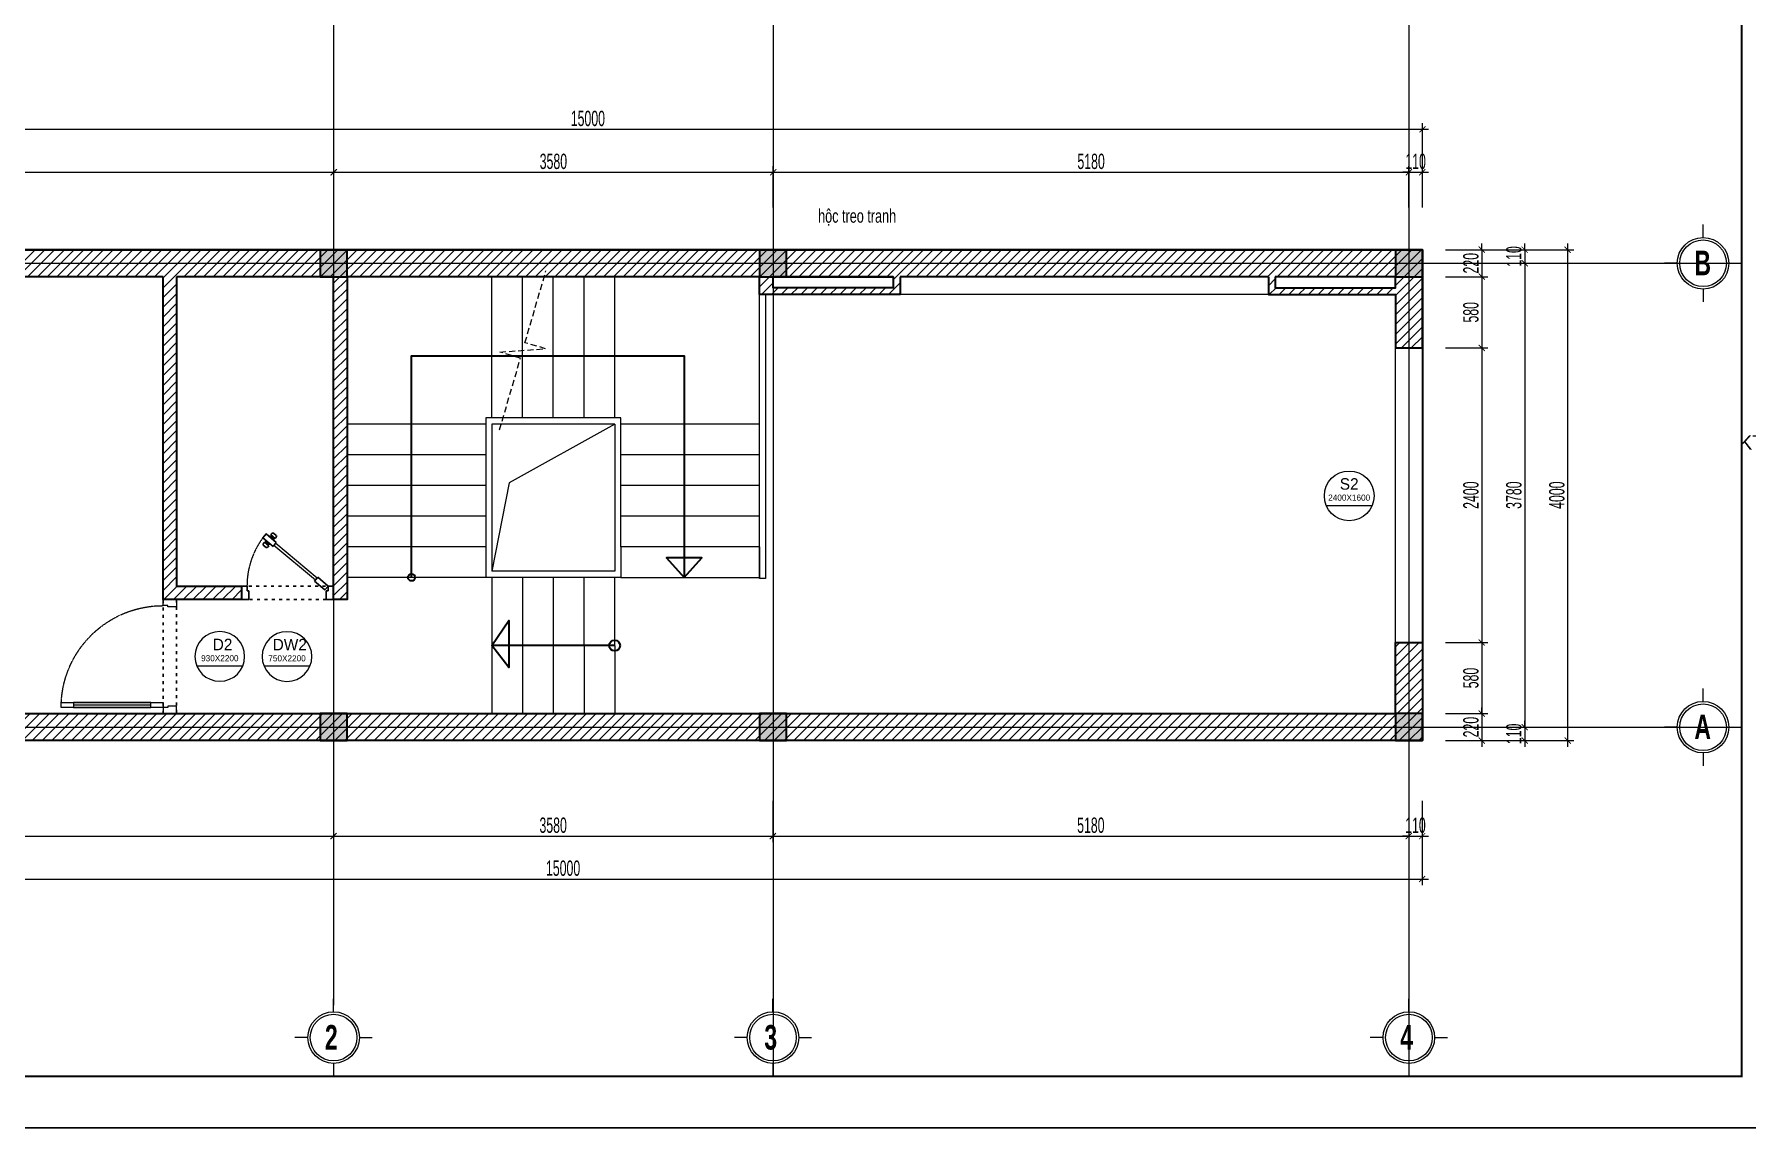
# Model space of a CAD drawing. Header units: millimetres. Extents: x 1336014 to 2939047, y -333549 to -60566.
# Drawn here: x 1379087 to 1393040, y -229935 to -221025 of the extents above; entities that cross this region are included whole.
import ezdxf
from ezdxf.enums import TextEntityAlignment as Align

# ---------------------------------------------------------------- set-up
doc = ezdxf.new("R2010")
doc.units = ezdxf.units.MM
doc.header["$MEASUREMENT"] = 0
for name, pattern in [('$1$HIDDEN', [0.375, 0.25, -0.125]), ('ACAD_ISO03W100', [30, 12, -18]), ('CENTER2', [1.125, 0.75, -0.125, 0.125, -0.125]), ('HIDDEN', [0.375, 0.25, -0.125])]:
    doc.linetypes.add(name, pattern=pattern)
for name, color, linetype, lineweight in [('01.Cut', 255, 'Continuous', 35), ('02.Thay', 145, 'Continuous', 15), ('04.Khuat', 250, 'HIDDEN', 18), ('05.Text', 253, 'Continuous', 18), ('06.betong', 2, 'Continuous', 35), ('08.Dim', 156, 'Continuous', 15), ('09.Hatch', 250, 'Continuous', 5), ('10.truc', 250, 'CENTER2', 20), ('11.Khung bo', 32, 'Continuous', 50), ('12.Khung', 36, 'Continuous', 25), ('12.Kinh', 158, 'Continuous', 9), ('14. Net cua', 34, 'Continuous', 20), ('Alliance-dim', 1, 'Continuous', 13), ('CCA - DOOR', 154, 'Continuous', 20), ('CUA', 76, 'Continuous', 20)]:
    doc.layers.add(name, color=color, linetype=linetype, lineweight=lineweight)
doc.layers.add('NET VUA', color=143, linetype='Continuous')
doc.layers.add('truc1', color=250, linetype='ACAD_ISO03W100')
doc.layers.add('Tpl_Bound', color=1, linetype='Continuous', plot=False)
doc.styles.add('AVANTHB', font='')
doc.styles.add('TT5_Text Dim', font='hoatbif.shx', dxfattribs={"width": 0.6})
doc.styles.add('VnAvantH', font='')
doc.styles.get('AVANTHB').set_extended_font_data('.VnAvantH', bold=True)
doc.styles.get('VnAvantH').set_extended_font_data('.VnAvantH')
doc.dimstyles.new('TT5_Dim 1-50', dxfattribs={"dimscale": 50, "dimtxt": 2.5, "dimasz": 1, "dimexe": 1, "dimexo": 0.5, "dimgap": 0.5, "dimtad": 1, "dimdec": 0, "dimzin": 0, "dimdsep": 46, "dimtxsty": 'TT5_Text Dim', "dimblk": 'ARCHTICK', "dimcen": 0, "dimdle": 1, "dimclrd": 256, "dimclre": 256, "dimclrt": 1, "dimadec": 0, "dimazin": 0, "dimtfac": 0.015, "dimtdec": 0, "dimtix": 1, "dimtmove": 2, "dimatfit": 3, "dimldrblk": 'DOT', "dimfxl": 1, "dimtolj": 1, "dimtzin": 0, "dimlwd": -1, "dimlwe": -1, "dimarcsym": 1})
pattern_1 = [(45, (835989.484, -202277.364), (-39.7747564, 39.7747564), [])]

# ---------------------------------------------------------------- blocks, each defined once
blk = doc.blocks.new('100')
at = {"layer": '11.Khung bo', "const_width": 26.7}
blk.add_lwpolyline([(1860913, -945240), (1860913, -916940), (1896063, -916940), (1896063, -945240)], close=True, dxfattribs=at)
blk.add_lwpolyline([(1860913, -945240), (1860913, -916940), (1896063, -916940), (1896063, -945240)], close=True, dxfattribs=at)
blk.add_lwpolyline([(1860913, -945240), (1860913, -916940), (1896063, -916940), (1896063, -945240)], close=True, dxfattribs=at)
at = {"layer": '12.Khung'}
blk.add_lwpolyline([(1901579, -945940), (1901579, -916240), (1859580, -916240), (1859580, -945940)], close=True, dxfattribs=at)
blk.add_lwpolyline([(1901579, -945940), (1901579, -916240), (1859580, -916240), (1859580, -945940)], close=True, dxfattribs=at)
blk.add_lwpolyline([(1901579, -945940), (1901579, -916240), (1859580, -916240), (1859580, -945940)], close=True, dxfattribs=at)
at = {"layer": '05.Text', "style": 'VnAvantH'}
blk.add_text('KTS.lª thÕ trinh', height=198, dxfattribs=at).set_placement((1898428, -936733), align=Align.RIGHT)
blk = doc.blocks.new('DFGFH')
h = blk.add_hatch(color=256)
h.dxf.hatch_style = 1
h.paths.add_polyline_path([(15438, 12137), (15658, 12137), (15658, 12357), (15438, 12357)])
blk.add_lwpolyline([(15438, 12137), (15658, 12137), (15658, 12357), (15438, 12357)], close=True)
blk = doc.blocks.new('DANHTRUC')
for p, q in [((980383, -947347), (980383, -947137)), ((979963, -947767), (979753, -947767)), ((980803, -947767), (981013, -947767)), ((980383, -948187), (980383, -948397))]:
    blk.add_line(p, q)
for radius in [420, 380]:
    blk.add_circle((980383, -947767), radius)
blk = doc.blocks.new('_ARCHTICK')
at = {"const_width": 0.15}
blk.add_lwpolyline([(-0.5, -0.5), (0.5, 0.5)], dxfattribs=at)
blk = doc.blocks.new('*D1764')
at = {"layer": '08.Dim', "transparency": 16777216}
for p, q in [((1375506, -227271), (1375506, -227609)), ((1381526, -227271), (1381526, -227609)), ((1375456, -227559), (1381576, -227559))]:
    blk.add_line(p, q, dxfattribs=at)
at = {"layer": 'Defpoints', "color": 0, "transparency": 16777216}
for p in [(1375506, -227246), (1381526, -227246), (1381526, -227559)]:
    blk.add_point(p, dxfattribs=at)
at = {"layer": '08.Dim', "transparency": 16777216, "xscale": 50, "yscale": 50, "zscale": 50, "rotation": 180}
blk.add_blockref('_ARCHTICK', (1375506, -227559), dxfattribs=at)
at = {"layer": '08.Dim', "transparency": 16777216, "xscale": 50, "yscale": 50, "zscale": 50}
blk.add_blockref('_ARCHTICK', (1381526, -227559), dxfattribs=at)
at = {"layer": '08.Dim', "color": 1, "transparency": 16777216, "insert": (1378516, -227471), "char_height": 125, "attachment_point": 5, "style": 'TT5_Text Dim'}
blk.add_mtext('\\A1;6020', dxfattribs=at)
blk = doc.blocks.new('_DOT')
blk.add_line((-0.5, 0), (-1, 0))
at = {"const_width": 0.5}
blk.add_lwpolyline([(-0.25, 0, 1), (0.25, 0, 1)], format="xyb", close=True, dxfattribs=at)
blk = doc.blocks.new('*D1765')
at = {"layer": '08.Dim', "transparency": 16777216}
for p, q in [((1381525, -227271), (1381525, -227609)), ((1385105, -227271), (1385105, -227609)), ((1381475, -227559), (1385155, -227559))]:
    blk.add_line(p, q, dxfattribs=at)
at = {"layer": 'Defpoints', "color": 0, "transparency": 16777216}
for p in [(1381525, -227246), (1385105, -227246), (1385105, -227559)]:
    blk.add_point(p, dxfattribs=at)
at = {"layer": '08.Dim', "transparency": 16777216, "xscale": 50, "yscale": 50, "zscale": 50, "rotation": 180}
blk.add_blockref('_ARCHTICK', (1381525, -227559), dxfattribs=at)
at = {"layer": '08.Dim', "transparency": 16777216, "xscale": 50, "yscale": 50, "zscale": 50}
blk.add_blockref('_ARCHTICK', (1385105, -227559), dxfattribs=at)
at = {"layer": '08.Dim', "color": 1, "transparency": 16777216, "insert": (1383315, -227471), "char_height": 125, "attachment_point": 5, "style": 'TT5_Text Dim'}
blk.add_mtext('\\A1;3580', dxfattribs=at)
blk = doc.blocks.new('*D1766')
at = {"layer": '08.Dim', "transparency": 16777216}
for p, q in [((1385106, -227271), (1385106, -227609)), ((1390286, -227271), (1390286, -227609)), ((1385056, -227559), (1390336, -227559))]:
    blk.add_line(p, q, dxfattribs=at)
at = {"layer": 'Defpoints', "color": 0, "transparency": 16777216}
for p in [(1385106, -227246), (1390286, -227246), (1390286, -227559)]:
    blk.add_point(p, dxfattribs=at)
at = {"layer": '08.Dim', "transparency": 16777216, "xscale": 50, "yscale": 50, "zscale": 50, "rotation": 180}
blk.add_blockref('_ARCHTICK', (1385106, -227559), dxfattribs=at)
at = {"layer": '08.Dim', "transparency": 16777216, "xscale": 50, "yscale": 50, "zscale": 50}
blk.add_blockref('_ARCHTICK', (1390286, -227559), dxfattribs=at)
at = {"layer": '08.Dim', "color": 1, "transparency": 16777216, "insert": (1387696, -227471), "char_height": 125, "attachment_point": 5, "style": 'TT5_Text Dim'}
blk.add_mtext('\\A1;5180', dxfattribs=at)
blk = doc.blocks.new('*D1767')
at = {"layer": '08.Dim', "transparency": 16777216}
for p, q in [((1390286, -227271), (1390286, -227609)), ((1390396, -227271), (1390396, -227609)), ((1390286, -227559), (1390236, -227559)), ((1390286, -227559), (1390396, -227559)), ((1390396, -227559), (1390446, -227559))]:
    blk.add_line(p, q, dxfattribs=at)
at = {"layer": 'Defpoints', "color": 0, "transparency": 16777216}
for p in [(1390286, -227246), (1390396, -227246), (1390396, -227559)]:
    blk.add_point(p, dxfattribs=at)
at = {"layer": '08.Dim', "transparency": 16777216, "xscale": 50, "yscale": 50, "zscale": 50}
blk.add_blockref('_ARCHTICK', (1390286, -227559), dxfattribs=at)
at = {"layer": '08.Dim', "transparency": 16777216, "xscale": 50, "yscale": 50, "zscale": 50, "rotation": 180}
blk.add_blockref('_ARCHTICK', (1390396, -227559), dxfattribs=at)
at = {"layer": '08.Dim', "color": 1, "transparency": 16777216, "insert": (1390341, -227471), "char_height": 125, "attachment_point": 5, "style": 'TT5_Text Dim'}
blk.add_mtext('\\A1;110', dxfattribs=at)
blk = doc.blocks.new('*D1768')
at = {"layer": '08.Dim', "transparency": 16777216}
for p, q in [((1375396, -227271), (1375396, -227959)), ((1390396, -227271), (1390396, -227959)), ((1375346, -227909), (1390446, -227909))]:
    blk.add_line(p, q, dxfattribs=at)
at = {"layer": 'Defpoints', "color": 0, "transparency": 16777216}
for p in [(1375396, -227246), (1390396, -227246), (1390396, -227909)]:
    blk.add_point(p, dxfattribs=at)
at = {"layer": '08.Dim', "transparency": 16777216, "xscale": 50, "yscale": 50, "zscale": 50, "rotation": 180}
blk.add_blockref('_ARCHTICK', (1375396, -227909), dxfattribs=at)
at = {"layer": '08.Dim', "transparency": 16777216, "xscale": 50, "yscale": 50, "zscale": 50}
blk.add_blockref('_ARCHTICK', (1390396, -227909), dxfattribs=at)
at = {"layer": '08.Dim', "color": 1, "transparency": 16777216, "insert": (1383396, -227821), "char_height": 125, "attachment_point": 5, "style": 'TT5_Text Dim'}
blk.add_mtext('\\A1;15000', dxfattribs=at)
blk = doc.blocks.new('*D1853')
at = {"layer": '08.Dim', "transparency": 16777216}
for p, q in [((1390586, -222781), (1391281, -222781)), ((1391231, -222781), (1391231, -222731)), ((1391231, -222781), (1391231, -222891)), ((1390586, -222891), (1391281, -222891)), ((1391231, -222891), (1391231, -222941))]:
    blk.add_line(p, q, dxfattribs=at)
at = {"layer": 'Defpoints', "color": 0, "transparency": 16777216}
for p in [(1390561, -222781), (1390561, -222891), (1391231, -222891)]:
    blk.add_point(p, dxfattribs=at)
at = {"layer": '08.Dim', "transparency": 16777216, "xscale": 50, "yscale": 50, "zscale": 50}
for p, rotation in [((1391231, -222781), 270), ((1391231, -222891), 90)]:
    blk.add_blockref('_ARCHTICK', p, dxfattribs=dict(at, rotation=rotation))
at = {"layer": '08.Dim', "color": 1, "transparency": 16777216, "insert": (1391143, -222836), "char_height": 125, "attachment_point": 5, "rotation": 90, "style": 'TT5_Text Dim'}
blk.add_mtext('\\A1;110', dxfattribs=at)
blk = doc.blocks.new('*D1854')
at = {"layer": '08.Dim', "transparency": 16777216}
for p, q in [((1390586, -222891), (1391281, -222891)), ((1391231, -222841), (1391231, -226721)), ((1390586, -226671), (1391281, -226671))]:
    blk.add_line(p, q, dxfattribs=at)
at = {"layer": 'Defpoints', "color": 0, "transparency": 16777216}
for p in [(1390561, -222891), (1390561, -226671), (1391231, -226671)]:
    blk.add_point(p, dxfattribs=at)
at = {"layer": '08.Dim', "transparency": 16777216, "xscale": 50, "yscale": 50, "zscale": 50}
for p, rotation in [((1391231, -222891), 90), ((1391231, -226671), 270)]:
    blk.add_blockref('_ARCHTICK', p, dxfattribs=dict(at, rotation=rotation))
at = {"layer": '08.Dim', "color": 1, "transparency": 16777216, "insert": (1391143, -224781), "char_height": 125, "attachment_point": 5, "rotation": 90, "style": 'TT5_Text Dim'}
blk.add_mtext('\\A1;3780', dxfattribs=at)
blk = doc.blocks.new('*D1855')
at = {"layer": '08.Dim', "transparency": 16777216}
for p, q in [((1390586, -226671), (1391281, -226671)), ((1391231, -226671), (1391231, -226621)), ((1391231, -226671), (1391231, -226781)), ((1390586, -226781), (1391281, -226781)), ((1391231, -226781), (1391231, -226831))]:
    blk.add_line(p, q, dxfattribs=at)
at = {"layer": 'Defpoints', "color": 0, "transparency": 16777216}
for p in [(1390561, -226671), (1390561, -226781), (1391231, -226781)]:
    blk.add_point(p, dxfattribs=at)
at = {"layer": '08.Dim', "transparency": 16777216, "xscale": 50, "yscale": 50, "zscale": 50}
for p, rotation in [((1391231, -226671), 270), ((1391231, -226781), 90)]:
    blk.add_blockref('_ARCHTICK', p, dxfattribs=dict(at, rotation=rotation))
at = {"layer": '08.Dim', "color": 1, "transparency": 16777216, "insert": (1391143, -226726), "char_height": 125, "attachment_point": 5, "rotation": 90, "style": 'TT5_Text Dim'}
blk.add_mtext('\\A1;110', dxfattribs=at)
blk = doc.blocks.new('*D1856')
at = {"layer": '08.Dim', "transparency": 16777216}
for p, q in [((1390586, -222781), (1391631, -222781)), ((1391581, -222731), (1391581, -226831)), ((1390586, -226781), (1391631, -226781))]:
    blk.add_line(p, q, dxfattribs=at)
at = {"layer": 'Defpoints', "color": 0, "transparency": 16777216}
for p in [(1390561, -222781), (1390561, -226781), (1391581, -226781)]:
    blk.add_point(p, dxfattribs=at)
at = {"layer": '08.Dim', "transparency": 16777216, "xscale": 50, "yscale": 50, "zscale": 50}
for p, rotation in [((1391581, -222781), 90), ((1391581, -226781), 270)]:
    blk.add_blockref('_ARCHTICK', p, dxfattribs=dict(at, rotation=rotation))
at = {"layer": '08.Dim', "color": 1, "transparency": 16777216, "insert": (1391493, -224781), "char_height": 125, "attachment_point": 5, "rotation": 90, "style": 'TT5_Text Dim'}
blk.add_mtext('\\A1;4000', dxfattribs=at)
blk = doc.blocks.new('*D1864')
at = {"layer": '08.Dim', "transparency": 16777216}
for p, q in [((1375508, -222437), (1375508, -222100)), ((1381528, -222437), (1381528, -222100)), ((1375458, -222150), (1381578, -222150))]:
    blk.add_line(p, q, dxfattribs=at)
at = {"layer": 'Defpoints', "color": 0, "transparency": 16777216}
for p in [(1381528, -222150), (1375508, -222462), (1381528, -222462)]:
    blk.add_point(p, dxfattribs=at)
at = {"layer": '08.Dim', "transparency": 16777216, "xscale": 50, "yscale": 50, "zscale": 50, "rotation": 180}
blk.add_blockref('_ARCHTICK', (1375508, -222150), dxfattribs=at)
at = {"layer": '08.Dim', "transparency": 16777216, "xscale": 50, "yscale": 50, "zscale": 50}
blk.add_blockref('_ARCHTICK', (1381528, -222150), dxfattribs=at)
at = {"layer": '08.Dim', "color": 1, "transparency": 16777216, "insert": (1378518, -222062), "char_height": 125, "attachment_point": 5, "style": 'TT5_Text Dim'}
blk.add_mtext('\\A1;6020', dxfattribs=at)
blk = doc.blocks.new('*D1865')
at = {"layer": '08.Dim', "transparency": 16777216}
for p, q in [((1381527, -222437), (1381527, -222100)), ((1385107, -222437), (1385107, -222100)), ((1381477, -222150), (1385157, -222150))]:
    blk.add_line(p, q, dxfattribs=at)
at = {"layer": 'Defpoints', "color": 0, "transparency": 16777216}
for p in [(1385107, -222150), (1381527, -222462), (1385107, -222462)]:
    blk.add_point(p, dxfattribs=at)
at = {"layer": '08.Dim', "transparency": 16777216, "xscale": 50, "yscale": 50, "zscale": 50, "rotation": 180}
blk.add_blockref('_ARCHTICK', (1381527, -222150), dxfattribs=at)
at = {"layer": '08.Dim', "transparency": 16777216, "xscale": 50, "yscale": 50, "zscale": 50}
blk.add_blockref('_ARCHTICK', (1385107, -222150), dxfattribs=at)
at = {"layer": '08.Dim', "color": 1, "transparency": 16777216, "insert": (1383317, -222062), "char_height": 125, "attachment_point": 5, "style": 'TT5_Text Dim'}
blk.add_mtext('\\A1;3580', dxfattribs=at)
blk = doc.blocks.new('*D1866')
at = {"layer": '08.Dim', "transparency": 16777216}
for p, q in [((1385108, -222437), (1385108, -222100)), ((1390288, -222437), (1390288, -222100)), ((1385058, -222150), (1390338, -222150))]:
    blk.add_line(p, q, dxfattribs=at)
at = {"layer": 'Defpoints', "color": 0, "transparency": 16777216}
for p in [(1390288, -222150), (1385108, -222462), (1390288, -222462)]:
    blk.add_point(p, dxfattribs=at)
at = {"layer": '08.Dim', "transparency": 16777216, "xscale": 50, "yscale": 50, "zscale": 50, "rotation": 180}
blk.add_blockref('_ARCHTICK', (1385108, -222150), dxfattribs=at)
at = {"layer": '08.Dim', "transparency": 16777216, "xscale": 50, "yscale": 50, "zscale": 50}
blk.add_blockref('_ARCHTICK', (1390288, -222150), dxfattribs=at)
at = {"layer": '08.Dim', "color": 1, "transparency": 16777216, "insert": (1387698, -222062), "char_height": 125, "attachment_point": 5, "style": 'TT5_Text Dim'}
blk.add_mtext('\\A1;5180', dxfattribs=at)
blk = doc.blocks.new('*D1868')
at = {"layer": '08.Dim', "transparency": 16777216}
for p, q in [((1390287, -222437), (1390287, -222100)), ((1390397, -222437), (1390397, -222100)), ((1390287, -222150), (1390237, -222150)), ((1390287, -222150), (1390397, -222150)), ((1390397, -222150), (1390447, -222150))]:
    blk.add_line(p, q, dxfattribs=at)
at = {"layer": 'Defpoints', "color": 0, "transparency": 16777216}
for p in [(1390397, -222150), (1390287, -222462), (1390397, -222462)]:
    blk.add_point(p, dxfattribs=at)
at = {"layer": '08.Dim', "transparency": 16777216, "xscale": 50, "yscale": 50, "zscale": 50}
blk.add_blockref('_ARCHTICK', (1390287, -222150), dxfattribs=at)
at = {"layer": '08.Dim', "transparency": 16777216, "xscale": 50, "yscale": 50, "zscale": 50, "rotation": 180}
blk.add_blockref('_ARCHTICK', (1390397, -222150), dxfattribs=at)
at = {"layer": '08.Dim', "color": 1, "transparency": 16777216, "insert": (1390342, -222062), "char_height": 125, "attachment_point": 5, "style": 'TT5_Text Dim'}
blk.add_mtext('\\A1;110', dxfattribs=at)
blk = doc.blocks.new('*D1869')
at = {"layer": '08.Dim', "transparency": 16777216}
for p, q in [((1375348, -221800), (1390448, -221800)), ((1375398, -222437), (1375398, -221750)), ((1390398, -222437), (1390398, -221750))]:
    blk.add_line(p, q, dxfattribs=at)
at = {"layer": 'Defpoints', "color": 0, "transparency": 16777216}
for p in [(1390398, -221800), (1375398, -222462), (1390398, -222462)]:
    blk.add_point(p, dxfattribs=at)
at = {"layer": '08.Dim', "transparency": 16777216, "xscale": 50, "yscale": 50, "zscale": 50, "rotation": 180}
blk.add_blockref('_ARCHTICK', (1375398, -221800), dxfattribs=at)
at = {"layer": '08.Dim', "transparency": 16777216, "xscale": 50, "yscale": 50, "zscale": 50}
blk.add_blockref('_ARCHTICK', (1390398, -221800), dxfattribs=at)
at = {"layer": '08.Dim', "color": 1, "transparency": 16777216, "insert": (1383598, -221712), "char_height": 125, "attachment_point": 5, "style": 'TT5_Text Dim'}
blk.add_mtext('\\A1;15000', dxfattribs=at)
blk = doc.blocks.new('*U19')
blk.add_line((-70, 100), (-70, 730))
for points in [[(-50, 0), (-50, 830), (-90, 830), (-90, 0)], [(-50, 100), (-90, 100), (-90, 730), (-50, 730)]]:
    blk.add_lwpolyline(points, close=True)
at = {"lineweight": 13}
for points in [[(-930, -110), (-870, -110), (-870, -40), (-880, -40), (-880, 0), (-930, 0)], [(0, -110), (-60, -110), (-60, -40), (-50, -40), (-50, 0), (0, 0)]]:
    blk.add_lwpolyline(points, close=True, dxfattribs=at)
at = {"linetype": 'HIDDEN'}
blk.add_arc((-50, 0), 830, 90, 180, dxfattribs=at)
blk = doc.blocks.new('dwc1')
at = {"layer": '04.Khuat'}
blk.add_arc((-110, -45), 661, 232.6174, 270, dxfattribs=at)
at = {"layer": '12.Kinh'}
for p, q in [((-174, -135), (-457, -472)), ((-157, -149), (-441, -486))]:
    blk.add_line(p, q, dxfattribs=at)
at = {"layer": 'NET VUA'}
for p, q in [((-110, 0), (0, 0)), ((0, -60), (0, 0)), ((-181, -129), (-150, -155)), ((-110, -45), (-110, 0)), ((-110, -45), (-70, -45)), ((-70, -60), (-70, -45)), ((-70, -60), (0, -60)), ((-542, -490), (-523, -467)), ((-528, -512), (-498, -477)), ((-524, -507), (-514, -515)), ((-514, -519), (-519, -528)), ((-519, -528), (-517, -530)), ((-516, -517), (-491, -488)), ((-516, -517), (-514, -519)), ((-503, -482), (-493, -490)), ((-491, -488), (-489, -490)), ((-489, -490), (-481, -483)), ((-485, -557), (-486, -556)), ((-476, -550), (-485, -557)), ((-481, -483), (-479, -485)), ((-474, -552), (-476, -550)), ((-474, -552), (-450, -523)), ((-463, -558), (-472, -550)), ((-467, -563), (-437, -528)), ((-464, -467), (-433, -492)), ((-452, -522), (-447, -512)), ((-450, -523), (-452, -522)), ((-442, -534), (-452, -525)), ((-447, -512), (-448, -510)), ((-443, -574), (-423, -550)), ((-70, -690), (0, -690)), ((-70, -690), (-70, -705)), ((0, -690), (0, -750)), ((-110, -705), (-110, -750)), ((-110, -705), (-70, -705)), ((-110, -750), (0, -750))]:
    blk.add_line(p, q, dxfattribs=at)
for points in [[(-181, -129), (-110, -45), (-79, -71), (-150, -155)], [(-433, -492), (-504, -577), (-535, -551), (-464, -467)]]:
    blk.add_lwpolyline(points, dxfattribs=at)
for centre, start, end in [((-518, -490), 179.9763, 246.0917), ((-518, -490), 33.8258, 99.9412), ((-447, -550), 359.9763, 66.0917), ((-447, -550), 213.8258, 279.9412)]:
    blk.add_arc(centre, 24, start, end, dxfattribs=at)
blk = doc.blocks.new('*D1782')
at = {"layer": '08.Dim', "transparency": 16777216}
for p, q in [((1390586, -222781), (1390931, -222781)), ((1390881, -222781), (1390881, -222731)), ((1390881, -222781), (1390881, -223001)), ((1390586, -223001), (1390931, -223001)), ((1390881, -223001), (1390881, -223051))]:
    blk.add_line(p, q, dxfattribs=at)
at = {"layer": 'Defpoints', "color": 0, "transparency": 16777216}
for p in [(1390561, -222781), (1390561, -223001), (1390881, -223001)]:
    blk.add_point(p, dxfattribs=at)
at = {"layer": '08.Dim', "transparency": 16777216, "xscale": 50, "yscale": 50, "zscale": 50}
for p, rotation in [((1390881, -222781), 270), ((1390881, -223001), 90)]:
    blk.add_blockref('_ARCHTICK', p, dxfattribs=dict(at, rotation=rotation))
at = {"layer": '08.Dim', "color": 1, "transparency": 16777216, "insert": (1390793, -222891), "char_height": 125, "attachment_point": 5, "rotation": 90, "style": 'TT5_Text Dim'}
blk.add_mtext('\\A1;220', dxfattribs=at)
blk = doc.blocks.new('*D1783')
at = {"layer": '08.Dim', "transparency": 16777216}
for p, q in [((1390881, -222951), (1390881, -223631)), ((1390586, -223001), (1390931, -223001)), ((1390586, -223581), (1390931, -223581))]:
    blk.add_line(p, q, dxfattribs=at)
at = {"layer": 'Defpoints', "color": 0, "transparency": 16777216}
for p in [(1390561, -223001), (1390561, -223581), (1390881, -223581)]:
    blk.add_point(p, dxfattribs=at)
at = {"layer": '08.Dim', "transparency": 16777216, "xscale": 50, "yscale": 50, "zscale": 50}
for p, rotation in [((1390881, -223001), 90), ((1390881, -223581), 270)]:
    blk.add_blockref('_ARCHTICK', p, dxfattribs=dict(at, rotation=rotation))
at = {"layer": '08.Dim', "color": 1, "transparency": 16777216, "insert": (1390793, -223291), "char_height": 125, "attachment_point": 5, "rotation": 90, "style": 'TT5_Text Dim'}
blk.add_mtext('\\A1;580', dxfattribs=at)
blk = doc.blocks.new('*D1784')
at = {"layer": '08.Dim', "transparency": 16777216}
for p, q in [((1390586, -223581), (1390931, -223581)), ((1390881, -223531), (1390881, -226031)), ((1390586, -225981), (1390931, -225981))]:
    blk.add_line(p, q, dxfattribs=at)
at = {"layer": 'Defpoints', "color": 0, "transparency": 16777216}
for p in [(1390561, -223581), (1390561, -225981), (1390881, -225981)]:
    blk.add_point(p, dxfattribs=at)
at = {"layer": '08.Dim', "transparency": 16777216, "xscale": 50, "yscale": 50, "zscale": 50}
for p, rotation in [((1390881, -223581), 90), ((1390881, -225981), 270)]:
    blk.add_blockref('_ARCHTICK', p, dxfattribs=dict(at, rotation=rotation))
at = {"layer": '08.Dim', "color": 1, "transparency": 16777216, "insert": (1390793, -224781), "char_height": 125, "attachment_point": 5, "rotation": 90, "style": 'TT5_Text Dim'}
blk.add_mtext('\\A1;2400', dxfattribs=at)
blk = doc.blocks.new('*D1785')
at = {"layer": '08.Dim', "transparency": 16777216}
for p, q in [((1390586, -225981), (1390931, -225981)), ((1390881, -225931), (1390881, -226611)), ((1390586, -226561), (1390931, -226561))]:
    blk.add_line(p, q, dxfattribs=at)
at = {"layer": 'Defpoints', "color": 0, "transparency": 16777216}
for p in [(1390561, -225981), (1390561, -226561), (1390881, -226561)]:
    blk.add_point(p, dxfattribs=at)
at = {"layer": '08.Dim', "transparency": 16777216, "xscale": 50, "yscale": 50, "zscale": 50}
for p, rotation in [((1390881, -225981), 90), ((1390881, -226561), 270)]:
    blk.add_blockref('_ARCHTICK', p, dxfattribs=dict(at, rotation=rotation))
at = {"layer": '08.Dim', "color": 1, "transparency": 16777216, "insert": (1390793, -226271), "char_height": 125, "attachment_point": 5, "rotation": 90, "style": 'TT5_Text Dim'}
blk.add_mtext('\\A1;580', dxfattribs=at)
blk = doc.blocks.new('*D1786')
at = {"layer": '08.Dim', "transparency": 16777216}
for p, q in [((1390586, -226561), (1390931, -226561)), ((1390881, -226561), (1390881, -226511)), ((1390881, -226561), (1390881, -226781)), ((1390586, -226781), (1390931, -226781)), ((1390881, -226781), (1390881, -226831))]:
    blk.add_line(p, q, dxfattribs=at)
at = {"layer": 'Defpoints', "color": 0, "transparency": 16777216}
for p in [(1390561, -226561), (1390561, -226781), (1390881, -226781)]:
    blk.add_point(p, dxfattribs=at)
at = {"layer": '08.Dim', "transparency": 16777216, "xscale": 50, "yscale": 50, "zscale": 50}
for p, rotation in [((1390881, -226561), 270), ((1390881, -226781), 90)]:
    blk.add_blockref('_ARCHTICK', p, dxfattribs=dict(at, rotation=rotation))
at = {"layer": '08.Dim', "color": 1, "transparency": 16777216, "insert": (1390793, -226671), "char_height": 125, "attachment_point": 5, "rotation": 90, "style": 'TT5_Text Dim'}
blk.add_mtext('\\A1;220', dxfattribs=at)
blk = doc.blocks.new('1111111111111')
at = {"layer": 'CUA'}
blk.add_line((-299, -126), (299, -126), dxfattribs=at)
blk.add_circle((0, 0), 324, dxfattribs=at)
at = {"layer": 'CUA', "style": 'VnAvantH'}
for tag, height, p in [('S1', 150, (2, 81)), ('1260X1200', 80, (18, -63)), ('+0.900', 80, (-10, -229))]:
    blk.add_attdef(tag, text='', height=height, dxfattribs=at).set_placement(p, align=Align.CENTER)

msp = doc.modelspace()

# ---------------------------------------------------------------- hatches: boundary and pattern name
at = {"layer": '09.Hatch', "ltscale": 50}
h = msp.add_hatch(dxfattribs=at)
h.set_pattern_fill('TUONGXAY', color=256, scale=450, style=0)
h.set_pattern_definition(pattern_1)
h.paths.add_polyline_path([(1375397.5, -222781.3), (1375397.5, -223001.3), (1375397.5, -223506.1), (1375617.5, -223506.1), (1375617.5, -223001.3), (1380136.5, -223001.3), (1380136.5, -225631.3), (1380776.5, -225631.3), (1380776.5, -225521.3), (1380246.5, -225521.3), (1380246.5, -223001.3), (1381526.5, -223001.3), (1381526.5, -225631.3), (1381636.5, -225631.3), (1381636.5, -223001.3), (1384996.5, -223001.3), (1384996.5, -223145.9), (1386141.5, -223145.9), (1386141.5, -223001.3), (1389142.5, -223001.3), (1389142.5, -223145.9), (1390177.5, -223145.9), (1390177.5, -223581.3), (1390397.5, -223581.3), (1390397.5, -222781.3)])
h.paths.add_polyline_path([(1385108.5, -223001.3), (1386086.5, -223001.3), (1386086.5, -223090.9), (1385108.5, -223090.9)], flags=16)
h.paths.add_polyline_path([(1389197.5, -223001.3), (1390177.5, -223001.3), (1390177.5, -223090.9), (1389197.5, -223090.9)], flags=16)
h = msp.add_hatch(dxfattribs=at)
h.set_pattern_fill('TUONGXAY', color=256, scale=450, style=0)
h.set_pattern_definition(pattern_1)
h.paths.add_polyline_path([(1390397.5, -225981.3), (1390177.5, -225981.3), (1390177.5, -226561.3), (1375397.5, -226561.3), (1375397.5, -226781.3), (1390397.5, -226781.3)])

# ---------------------------------------------------------------- linework, layer by layer
at = {"layer": '01.Cut'}
for points in [[(1374497.5, -222781.3), (1390397.5, -222781.3), (1390397.5, -226781.3), (1374497.5, -226781.3)], [(1385108.5, -223001.3), (1386086.5, -223001.3), (1386086.5, -223090.9), (1385108.5, -223090.9)]]:
    msp.add_lwpolyline(points, close=True, dxfattribs=at)
for points in [[(1390397.5, -222781.3), (1375397.5, -222781.3), (1375397.5, -223001.3)], [(1390397.5, -223581.3), (1390397.5, -222781.3)], [(1380136.5, -223001.3), (1375617.5, -223001.3), (1375617.5, -223001.3)], [(1380136.5, -225631.3), (1380136.5, -223001.3)], [(1381526.5, -223001.3), (1380246.5, -223001.3)], [(1380246.5, -223001.3), (1380246.5, -225521.3), (1380776.5, -225521.3)], [(1381636.5, -223001.3), (1381636.5, -225631.3), (1381526.5, -225631.3), (1381526.5, -223001.3)], [(1384996.5, -223001.3), (1381636.5, -223001.3)], [(1386141.5, -223001.3), (1386141.5, -223145.9), (1384996.5, -223145.9), (1384996.5, -223001.3)], [(1386086.5, -223001.3), (1385108.5, -223001.3)], [(1389142.5, -223001.3), (1386141.5, -223001.3)], [(1389142.5, -223001.3), (1389142.5, -223145.9), (1390177.5, -223145.9)], [(1389197.5, -223001.3), (1389197.5, -223090.9), (1390177.5, -223090.9), (1390177.5, -223001.3), (1389197.5, -223001.3)], [(1386141.5, -223145.9), (1385108.5, -223145.9)], [(1389142.5, -223145.9), (1390177.5, -223145.9), (1390177.5, -223581.3)], [(1382161.5, -225451.3), (1382161.5, -223646), (1384382.6, -223646), (1384382.6, -225451.3), (1384527.6, -225291.7), (1384238.8, -225291.7), (1384382.6, -225451.3)], [(1390177.5, -223581.3), (1390397.5, -223581.3)], [(1380776.5, -225521.3), (1380776.5, -225631.3)], [(1380776.5, -225631.3), (1380136.5, -225631.3)], [(1383816.1, -226006.3), (1382816.1, -226007.1), (1382953.5, -225802.6), (1382953.5, -226184.1), (1382816.1, -226007.1)], [(1390397.5, -225981.3), (1390397.5, -226781.3), (1375397.5, -226781.3), (1375397.5, -226561.3), (1390177.5, -226561.3), (1390177.5, -225981.3)], [(1390177.5, -225981.3), (1390397.5, -225981.3)]]:
    msp.add_lwpolyline(points, dxfattribs=at)
for centre, radius in [((1382161.5, -225451.3), 28.9), ((1383816.1, -226006.3), 44.3)]:
    msp.add_circle(centre, radius, dxfattribs=at)
at = {"layer": '02.Thay'}
for p, q in [((1381526.5, -225521.3), (1381526.5, -223001.3)), ((1381636.5, -225631.3), (1381636.5, -223001.3)), ((1382816.5, -224151.3), (1382816.5, -223001.3)), ((1383066.5, -224151.3), (1383066.5, -223001.3)), ((1383316.5, -224151.3), (1383316.5, -223001.3)), ((1383566.5, -224151.3), (1383566.5, -223001.3)), ((1383816.5, -224151.3), (1383816.5, -223001.3)), ((1384996.5, -225201.3), (1384996.5, -223001.3)), ((1382816.5, -224201.3), (1382816.5, -225401.3)), ((1382816.5, -224201.3), (1382816.5, -225401.3))]:
    msp.add_line(p, q, dxfattribs=at)
for points in [[(1386141.5, -223001.3), (1389142.5, -223001.3), (1389142.5, -223145.9), (1386141.5, -223145.9)], [(1384996.5, -223145.9), (1385046.5, -223145.9), (1385046.5, -225459.6), (1384996.5, -225459.6)], [(1390177.5, -223581.3), (1390397.5, -223581.3), (1390397.5, -225981.3), (1390177.5, -225981.3)]]:
    msp.add_lwpolyline(points, close=True, dxfattribs=at)
for points in [[(1382766.5, -224201.3), (1381636.5, -224201.3)], [(1383866.5, -225201.3), (1383866.5, -224151.3), (1382766.5, -224151.3), (1382766.5, -225451.3)], [(1383816.5, -224201.3), (1382816.5, -224201.3)], [(1383816.5, -224201.3), (1382956.5, -224680.2), (1382816.5, -225401.3)], [(1383816.5, -224201.3), (1383816.5, -225201.3)], [(1384996.5, -224201.3), (1383866.5, -224201.3)], [(1382766.5, -224451.3), (1381636.5, -224451.3)], [(1382766.5, -224451.3), (1381636.5, -224451.3)], [(1384996.5, -224451.3), (1383866.5, -224451.3)], [(1384996.5, -224451.3), (1383866.5, -224451.3)], [(1382766.5, -224701.3), (1381636.5, -224701.3)], [(1382766.5, -224701.3), (1381636.5, -224701.3)], [(1384996.5, -224701.3), (1383866.5, -224701.3)], [(1384996.5, -224701.3), (1383866.5, -224701.3)], [(1382766.5, -224951.3), (1381636.5, -224951.3)], [(1382766.5, -224951.3), (1381636.5, -224951.3)], [(1384996.5, -224951.3), (1383866.5, -224951.3)], [(1384996.5, -224951.3), (1383866.5, -224951.3)], [(1382766.5, -225201.3), (1381636.5, -225201.3)], [(1382766.5, -225201.3), (1381636.5, -225201.3)], [(1383866.5, -225201.3), (1383866.5, -225451.3), (1382816.5, -225451.3)], [(1383816.5, -225201.3), (1383816.5, -225401.3), (1382816.5, -225401.3)], [(1384996.5, -225201.3), (1383866.5, -225201.3)], [(1384996.5, -225201.3), (1383866.5, -225201.3)], [(1384996.5, -225201.3), (1384996.5, -225451.3)], [(1382816.5, -225451.3), (1381636.5, -225451.3)], [(1382816.5, -225451.3), (1381636.5, -225451.3)], [(1382815.7, -225451.3), (1382816.5, -226561.7)], [(1383065.7, -225451.3), (1383066.5, -226561.6)], [(1383315.7, -225451.3), (1383316.5, -226561.5)], [(1383565.7, -225451.3), (1383566.5, -226561.4)], [(1383815.7, -225451.3), (1383816.5, -226561.3)], [(1383866.5, -225451.3), (1384996.5, -225451.3)], [(1380776.5, -225521.3), (1380776.5, -225631.3)], [(1381526.5, -225631.3), (1381636.5, -225631.3)]]:
    msp.add_lwpolyline(points, dxfattribs=at)
at = {"layer": '10.truc'}
for p, q in [((1381526.5, -212535.5), (1381526.5, -228937.8)), ((1385106.5, -212535.5), (1385106.5, -229515.3)), ((1390287.5, -212535.5), (1390287.5, -229515.3)), ((1372209.5, -222891.3), (1392999.3, -222891.3)), ((1372209.5, -226671.3), (1392999.3, -226671.3))]:
    msp.add_line(p, q, dxfattribs=at)
at = {"layer": 'Alliance-dim', "linetype": '$1$HIDDEN', "ltscale": 200}
msp.add_lwpolyline([(1382878.2, -224249.3), (1383048.9, -223664), (1382880.6, -223614.9), (1383253.6, -223587.7), (1383085.4, -223538.7), (1383256.1, -222953.3)], dxfattribs=at)
at = {"layer": 'Tpl_Bound', "color": 1}
msp.add_lwpolyline([(1371109.5, -229935.3), (1371109.5, -212115.5), (1396309.3, -212115.5), (1396309.3, -229935.3)], close=True, dxfattribs=at)
at = {"layer": 'truc1', "ltscale": 2}
for points in [[(1380776.5, -225521.3), (1381526.5, -225521.3), (1381526.5, -225631.3), (1380776.5, -225631.3)], [(1380136.5, -225631.3), (1380246.5, -225631.3), (1380246.5, -226561.3), (1380136.5, -226561.3)]]:
    msp.add_lwpolyline(points, close=True, dxfattribs=at)

# ---------------------------------------------------------------- block references
at = {"layer": '01.Cut', "rotation": 270}
msp.add_blockref('dwc1', (1381526.5, -225631.3), dxfattribs=at)
at = {"layer": '05.Text'}
for name, p, xscale, yscale, zscale in [('100', (255361.7, 337628.6), 0.6, 0.6, 0.6), ('DANHTRUC', (902492.6, 250992), 0.5, 0.5, 0.5), ('DANHTRUC', (902492.6, 247212), 0.5, 0.5, 0.5), ('DANHTRUC', (891334.8, 244682.9), 0.5, 0.5, 0.5), ('DANHTRUC', (894914.8, 244682.9), 0.5, 0.5, 0.5), ('DANHTRUC', (900095.8, 244682.9), 0.5, 0.5, 0.5)]:
    msp.add_blockref(name, p, dxfattribs=dict(at, xscale=xscale, yscale=yscale, zscale=zscale))
at = {"layer": '06.betong'}
for p in [(1365978.4, -235138.1), (1369558.4, -235138.1), (1374739.4, -235138.1), (1365978.4, -238918.1), (1369558.4, -238918.1), (1374739.4, -238918.1)]:
    msp.add_blockref('DFGFH', p, dxfattribs=at)
at = {"layer": '14. Net cua', "ltscale": 100, "xscale": -1, "rotation": 90}
msp.add_blockref('*U19', (1380136.5, -226561.3), dxfattribs=at)
at = {"layer": 'CCA - DOOR', "ltscale": 100}
ref = msp.add_blockref('1111111111111', (1389801, -224786.7), dxfattribs=dict(at, xscale=0.6250000000000012, yscale=0.6250000000000012, zscale=0.6250000000000012))
ref.add_attrib('S1', 'S2', dxfattribs={"layer": 'CUA', "height": 93.75, "style": 'VnAvantH'}).set_placement((1389801, -224736.3), align=Align.CENTER)
ref.add_attrib('1260X1200', '2400X1600', dxfattribs={"layer": 'CUA', "height": 50, "style": 'VnAvantH'}).set_placement((1389801, -224826), align=Align.CENTER)
ref = msp.add_blockref('1111111111111', (1380598.9, -226095), dxfattribs=dict(at, xscale=-0.6250000000000012, yscale=0.6250000000000012, zscale=0.6250000000000012, rotation=359.9999999999519))
ref.add_attrib('S1', 'D2', dxfattribs={"layer": 'CUA', "height": 93.75, "rotation": 360, "style": 'VnAvantH'}).set_placement((1380621.5, -226044.6), align=Align.CENTER)
ref.add_attrib('1260X1200', '930X2200', dxfattribs={"layer": 'CUA', "height": 50, "rotation": 360, "style": 'VnAvantH'}).set_placement((1380599.1, -226134.3), align=Align.CENTER)
ref = msp.add_blockref('1111111111111', (1381146.5, -226096), dxfattribs=dict(at, xscale=-0.6250000000000012, yscale=0.6250000000000012, zscale=0.6250000000000012, rotation=359.9999999999519))
ref.add_attrib('S1', 'DW2', dxfattribs={"layer": 'CUA', "height": 93.75, "rotation": 360, "style": 'VnAvantH'}).set_placement((1381169.1, -226045.6), align=Align.CENTER)
ref.add_attrib('1260X1200', '750X2200', dxfattribs={"layer": 'CUA', "height": 50, "rotation": 360, "style": 'VnAvantH'}).set_placement((1381146.7, -226135.3), align=Align.CENTER)

# ---------------------------------------------------------------- texts
at = {"layer": '05.Text', "width": 0.7}
for s, height, style, p in [('héc treo tranh ', 110, 'TT5_Text Dim', (1385474.1, -222560.9)), ('B', 200, 'AVANTHB', (1392613.5, -222989)), ('A', 200, 'AVANTHB', (1392613.5, -226769)), ('2', 200, 'AVANTHB', (1381455.7, -229298)), ('3', 200, 'AVANTHB', (1385035.7, -229298)), ('4', 200, 'AVANTHB', (1390216.7, -229298))]:
    msp.add_text(s, height=height, dxfattribs=dict(at, style=style)).set_placement(p)

# ---------------------------------------------------------------- dimensions: what is measured, and where the dimension line sits
at = {"layer": '08.Dim'}
for base, p1, p2, picture, middle in [((1390398.5, -221799.6), (1375398.5, -222462.1), (1390398.5, -222462.1), '*D1869', (1383598.5, -221712.1)), ((1390396.5, -227908.9), (1375396.5, -227246.4), (1390396.5, -227246.4), '*D1768', (1383396.5, -227821.4))]:
    dim = msp.add_linear_dim(base=base, p1=p1, p2=p2, dimstyle='TT5_Dim 1-50', dxfattribs=at)
    dim.commit()
    dim.dimension.update_dxf_attribs({"geometry": picture, "text_midpoint": middle, "dimtype": 160})
for base, p1, p2, picture, middle in [((1381528.5, -222149.6), (1375508.5, -222462.1), (1381528.5, -222462.1), '*D1864', (1378518.5, -222062.1)), ((1385107.5, -222149.6), (1381527.5, -222462.1), (1385107.5, -222462.1), '*D1865', (1383317.5, -222062.1)), ((1390288.5, -222149.6), (1385108.5, -222462.1), (1390288.5, -222462.1), '*D1866', (1387698.5, -222062.1)), ((1390397.5, -222149.6), (1390287.5, -222462.1), (1390397.5, -222462.1), '*D1868', (1390342.5, -222062.1)), ((1381526.5, -227558.9), (1375506.5, -227246.4), (1381526.5, -227246.4), '*D1764', (1378516.5, -227471.4)), ((1385105.5, -227558.9), (1381525.5, -227246.4), (1385105.5, -227246.4), '*D1765', (1383315.5, -227471.4)), ((1390286.5, -227558.9), (1385106.5, -227246.4), (1390286.5, -227246.4), '*D1766', (1387696.5, -227471.4)), ((1390396.5, -227558.9), (1390286.5, -227246.4), (1390396.5, -227246.4), '*D1767', (1390341.5, -227471.4))]:
    dim = msp.add_linear_dim(base=base, p1=p1, p2=p2, dimstyle='TT5_Dim 1-50', dxfattribs=at)
    dim.commit()
    dim.dimension.update_dxf_attribs({"geometry": picture, "text_midpoint": middle})
for base, p1, p2, picture, middle in [((1391230.6, -222891.3), (1390560.9, -222781.3), (1390560.9, -222891.3), '*D1853', (1391143.1, -222836.3)), ((1391580.6, -226781.3), (1390560.9, -222781.3), (1390560.9, -226781.3), '*D1856', (1391493.1, -224781.3)), ((1390880.6, -223001.3), (1390560.9, -222781.3), (1390560.9, -223001.3), '*D1782', (1390793.1, -222891.3)), ((1391230.6, -226671.3), (1390560.9, -222891.3), (1390560.9, -226671.3), '*D1854', (1391143.1, -224781.3)), ((1390880.6, -223581.3), (1390560.9, -223001.3), (1390560.9, -223581.3), '*D1783', (1390793.1, -223291.3)), ((1390880.6, -225981.3), (1390560.9, -223581.3), (1390560.9, -225981.3), '*D1784', (1390793.1, -224781.3)), ((1390880.6, -226561.3), (1390560.9, -225981.3), (1390560.9, -226561.3), '*D1785', (1390793.1, -226271.3)), ((1390880.6, -226781.3), (1390560.9, -226561.3), (1390560.9, -226781.3), '*D1786', (1390793.1, -226671.3)), ((1391230.6, -226781.3), (1390560.9, -226671.3), (1390560.9, -226781.3), '*D1855', (1391143.1, -226726.3))]:
    dim = msp.add_linear_dim(base=base, p1=p1, p2=p2, angle=90, dimstyle='TT5_Dim 1-50', dxfattribs=at)
    dim.commit()
    dim.dimension.update_dxf_attribs({"geometry": picture, "text_midpoint": middle})

doc.saveas('drawing.dxf')
